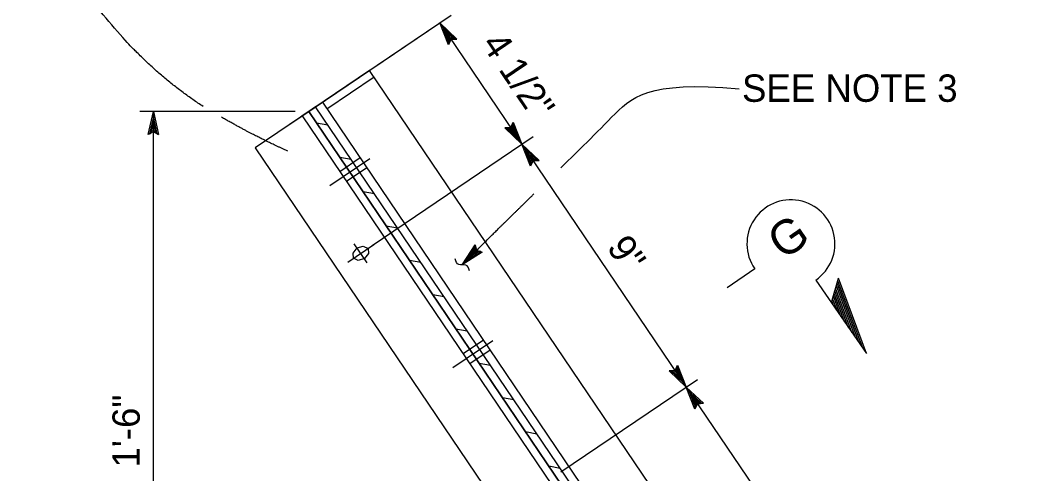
# Model space of a CAD drawing. Extents: x -893 to 867, y -474 to 712.
# Drawn here: x 155.5 to 413, y 25.4 to 141.5 of the extents above; entities that cross this region are included whole.
import ezdxf

# ---------------------------------------------------------------- set-up
doc = ezdxf.new("R2010")
doc.units = 0
for name, color, linetype in [('14 Ramp Anno', 7, 'Continuous'), ('df_DETAIL', 7, 'Continuous'), ('df_DETAIL-anno', 7, 'Continuous'), ('pp_PRESENTATION', 7, 'Continuous')]:
    doc.layers.add(name, color=color, linetype=linetype)

# ---------------------------------------------------------------- blocks, each defined once
blk = doc.blocks.new('SQUIG')
at = {"layer": '14 Ramp Anno'}
blk.add_open_spline([(0, -0.4598), (0.0829, -0.3438), (0.1889, -0.1218), (-0.1889, 0.1218), (-0.0829, 0.3438), (0, 0.4598)], degree=3, dxfattribs=at)

msp = doc.modelspace()

# ---------------------------------------------------------------- linework, layer by layer
at = {"layer": 'df_DETAIL'}
for p, q in [((224.52, 114.84), (265.73, 142.73)), ((227.84, 117.08), (265.73, 142.73)), ((244.87, 128.61), (215.59, 108.8)), ((246.05, 126.87), (233.99, 118.71)), ((412.98, -119.8), (244.87, 128.61)), ((231.09, 119.29), (229.37, 118.12)), ((231.09, 119.29), (232.81, 120.45)), ((399.2, -129.12), (231.09, 119.29)), ((399.2, -129.12), (231.09, 119.29)), ((232.81, 120.45), (400.93, -127.95)), ((229.37, 118.12), (227.65, 116.96)), ((227.65, 116.96), (395.49, -131.05)), ((227.65, 116.96), (395.76, -131.45)), ((397.48, -130.28), (229.37, 118.12)), ((229.37, 118.12), (397.48, -130.28)), ((231.31, 115.21), (234.21, 114.66)), ((215.59, 108.8), (383.7, -139.61)), ((244.91, 106.01), (234.69, 99.1)), ((237.26, 106.43), (240.15, 105.88)), ((242.46, 106.2), (237.29, 102.7)), ((244.17, 103.67), (239.01, 100.17)), ((243.22, 97.65), (246.1, 97.11)), ((249.16, 88.88), (252.04, 88.33)), ((255.1, 80.1), (257.98, 79.56)), ((261.04, 71.33), (263.92, 70.78)), ((266.98, 62.55), (269.86, 62)), ((276.43, 59.43), (266.21, 52.52)), ((273.98, 59.62), (268.82, 56.13)), ((275.69, 57.09), (270.53, 53.59)), ((272.91, 53.78), (275.8, 53.23)), ((278.85, 45), (281.74, 44.45)), ((284.79, 36.23), (287.67, 35.68)), ((290.73, 27.46), (293.61, 26.9))]:
    msp.add_line(p, q, dxfattribs=at)
for points in [[(239.32, 79.59), (245.95, 84.08)], [(244.29, 79.38), (240.98, 84.27)]]:
    msp.add_lwpolyline(points, dxfattribs=at)
msp.add_lwpolyline([(244.58, 81.75), (243.55, 80.48), (241.97, 79.98), (240.79, 80.58), (240.68, 81.9), (241.72, 83.19), (243.28, 83.66), (244.48, 83.09)], close=True, dxfattribs=at)
at = {"layer": 'df_DETAIL-anno'}
for p, q in [((262.84, 140.77), (283.85, 109.72)), ((225.87, 118.12), (186.11, 118.12)), ((189.61, -31.61), (189.61, 118.12)), ((245.53, 83.8), (286.74, 111.69)), ((283.85, 109.72), (325.87, 47.62)), ((293.83, 25.94), (328.77, 49.58)), ((325.87, 47.62), (367.9, -14.48))]:
    msp.add_line(p, q, dxfattribs=at)
for points in [[(265.05, 135.14), (262.84, 140.77), (267.23, 136.61), (266.82, 136.59), (263.61, 139.64), (265.23, 135.51), (265.4, 135.88), (264.36, 138.52), (266.42, 136.57), (266.01, 136.55), (265.12, 137.39), (265.57, 136.24), (265.7, 136.53), (267.23, 136.61), (265.7, 136.53)], [(265.05, 135.14), (262.84, 140.77), (267.23, 136.61), (266.82, 136.59), (263.61, 139.64), (265.23, 135.51), (265.4, 135.88), (264.36, 138.52), (266.42, 136.57), (266.01, 136.55), (265.12, 137.39), (265.57, 136.24), (265.7, 136.53), (267.23, 136.61), (265.7, 136.53)], [(188.3, 112.22), (189.61, 118.12), (190.92, 112.21), (190.57, 112.42), (189.62, 116.75), (188.64, 112.42), (188.99, 112.63), (189.61, 115.4), (190.23, 112.63), (189.88, 112.85), (189.61, 114.04), (189.34, 112.84), (189.61, 113), (190.92, 112.21), (189.61, 113)], [(281.63, 115.35), (283.85, 109.72), (279.45, 113.88), (279.86, 113.9), (283.07, 110.86), (281.46, 114.99), (281.28, 114.62), (282.32, 111.98), (280.26, 113.93), (280.67, 113.95), (281.56, 113.1), (281.11, 114.25), (280.98, 113.96), (279.45, 113.88), (280.98, 113.96)], [(286.06, 104.09), (283.85, 109.72), (288.24, 105.57), (287.83, 105.55), (284.62, 108.59), (286.24, 104.46), (286.41, 104.83), (285.37, 107.47), (287.43, 105.52), (287.02, 105.5), (286.13, 106.34), (286.58, 105.2), (286.71, 105.49), (288.24, 105.57), (286.71, 105.49)], [(273.71, 82.15), (268.6, 78.9), (271.85, 84.01), (271.94, 83.61), (269.57, 79.87), (273.31, 82.25), (272.92, 82.35), (270.52, 80.83), (272.04, 83.22), (272.14, 82.82), (271.48, 81.79), (272.52, 82.45), (272.22, 82.52), (271.85, 84.01), (272.22, 82.52)], [(323.66, 53.25), (325.87, 47.62), (321.48, 51.78), (321.89, 51.8), (325.1, 48.76), (323.48, 52.88), (323.31, 52.52), (324.35, 49.88), (322.29, 51.82), (322.7, 51.85), (323.59, 51), (323.14, 52.15), (323, 51.86), (321.48, 51.78), (323, 51.86)], [(328.09, 41.99), (325.87, 47.62), (330.27, 43.47), (329.86, 43.44), (326.64, 46.49), (328.26, 42.36), (328.44, 42.73), (327.4, 45.37), (329.45, 43.42), (329.05, 43.4), (328.16, 44.24), (328.61, 43.1), (328.74, 43.38), (330.27, 43.47), (328.74, 43.38)], [(328.09, 41.99), (325.87, 47.62), (330.27, 43.47), (329.86, 43.44), (326.64, 46.49), (328.26, 42.36), (328.44, 42.73), (327.4, 45.37), (329.45, 43.42), (329.05, 43.4), (328.16, 44.24), (328.61, 43.1), (328.74, 43.38), (330.27, 43.47), (328.74, 43.38)]]:
    msp.add_lwpolyline(points, close=True, dxfattribs=at)
for points, degree in [([(202.29, 119.39), (177.62, 135.43), (144.05, 199.6), (181.58, 195.91)], 2), ([(293.77, 103.68), (296.79, 106.62), (307.26, 116.82), (315.86, 126.14), (339.4, 123.88)], 3), ([(223.99, 107.91), (218.89, 110.32), (212.92, 113.3), (206.97, 116.63)], 2), ([(268.6, 78.9), (276.16, 86.47), (282.04, 92.26), (286.9, 97)], 2)]:
    msp.add_open_spline(points, degree=degree, dxfattribs=at)
at = {"layer": 'pp_PRESENTATION'}
for p, q in [((343.37, 77.89), (336.32, 73.04)), ((359.02, 74.99), (371.93, 56.21)), ((362.98, 69.22), (364.84, 75.48)), ((371, 57.56), (364.64, 74.83)), ((371.93, 56.21), (364.84, 75.48)), ((367.29, 62.95), (363.88, 72.23)), ((368.22, 61.6), (364.07, 72.88)), ((369.15, 60.26), (364.26, 73.53)), ((370.07, 58.91), (364.45, 74.18)), ((363.59, 68.34), (363.11, 69.64)), ((364.51, 67), (363.3, 70.29)), ((365.44, 65.65), (363.49, 70.94)), ((366.37, 64.3), (363.69, 71.59))]:
    msp.add_line(p, q, dxfattribs=at)
msp.add_arc((352.64, 84.26), 11.25, 304.5124, 214.5129, dxfattribs=at)

# ---------------------------------------------------------------- block references
at = {"layer": 'df_DETAIL-anno', "xscale": 5.207372352499999, "yscale": 5.207372352499998, "rotation": 49.57321113813183}
msp.add_blockref('SQUIG', (268.6, 78.9), dxfattribs=at)

# ---------------------------------------------------------------- texts
at = {"layer": 'df_DETAIL-anno'}
for s, rotation, p in [('4 1/2"', 304.0887, (273.34, 135.33)), ('9"', 304.0887, (305.37, 83.35)), ('1\'-6"', 90, (186.11, 27.06))]:
    msp.add_text(s, height=6.999, rotation=rotation, dxfattribs=at).set_placement(p)
msp.add_text('SEE NOTE 3', height=6.999, dxfattribs=at).set_placement((340.13, 120.56))
at = {"layer": 'pp_PRESENTATION'}
msp.add_text('G', height=8.75, rotation=34.5124, dxfattribs=at).set_placement((350.65, 79.94))

doc.saveas('drawing.dxf')
